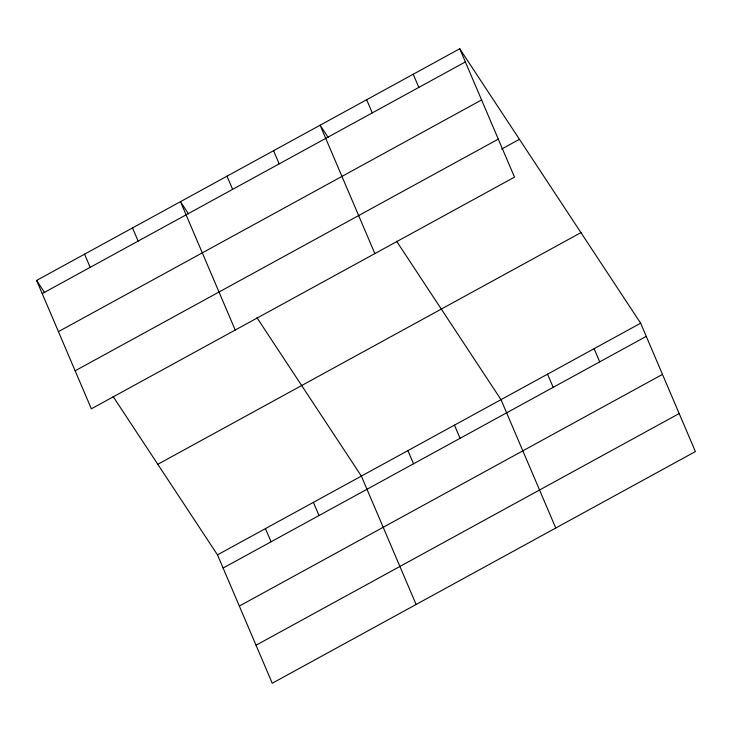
<?xml version="1.0" encoding="UTF-8"?>
<svg xmlns="http://www.w3.org/2000/svg" width="732" height="732" viewBox="0 0 732 732"><rect width="100%" height="100%" fill="white"/><g stroke="black" fill="none" stroke-linecap="round" stroke-linejoin="round"><path stroke-width="1.1" d="M459.751 48.76L514.514 177.135L91.354 408.804L36.6 280.429L459.751 48.76L640.646 323.196L695.4 451.571L272.249 683.24L217.486 554.865L113.067 396.442M42.218 293.605L465.369 61.936M58.432 331.623L481.592 99.955M75.14 370.795L498.291 139.117M501.621 149.081L519.446 139.318M157.801 464.298L580.952 232.63M217.486 554.865L640.646 323.196M223.114 568.041L646.264 336.372M239.327 606.059L662.478 374.391M256.035 645.231L679.186 413.553M328.192 137.47L320.113 125.209L374.866 253.583M396.579 241.221L500.999 399.645L555.762 528.019M188.554 213.927L180.475 201.666L235.228 330.041M256.941 317.67L361.361 476.102L416.124 604.476M36.6 280.429L44.679 292.69M594.1 348.679L599.718 361.855M547.545 374.162L553.172 387.338M413.205 74.243L418.823 87.419M366.659 99.726L372.277 112.902M454.453 425.127L460.08 438.303M407.907 450.61L413.534 463.795M273.567 150.691L279.185 163.867M227.021 176.174L232.639 189.359M313.406 502.353L319.024 515.529M265.451 528.614L271.069 541.79M132.51 227.917L138.138 241.093M84.555 254.178L90.182 267.354"/></g></svg>
